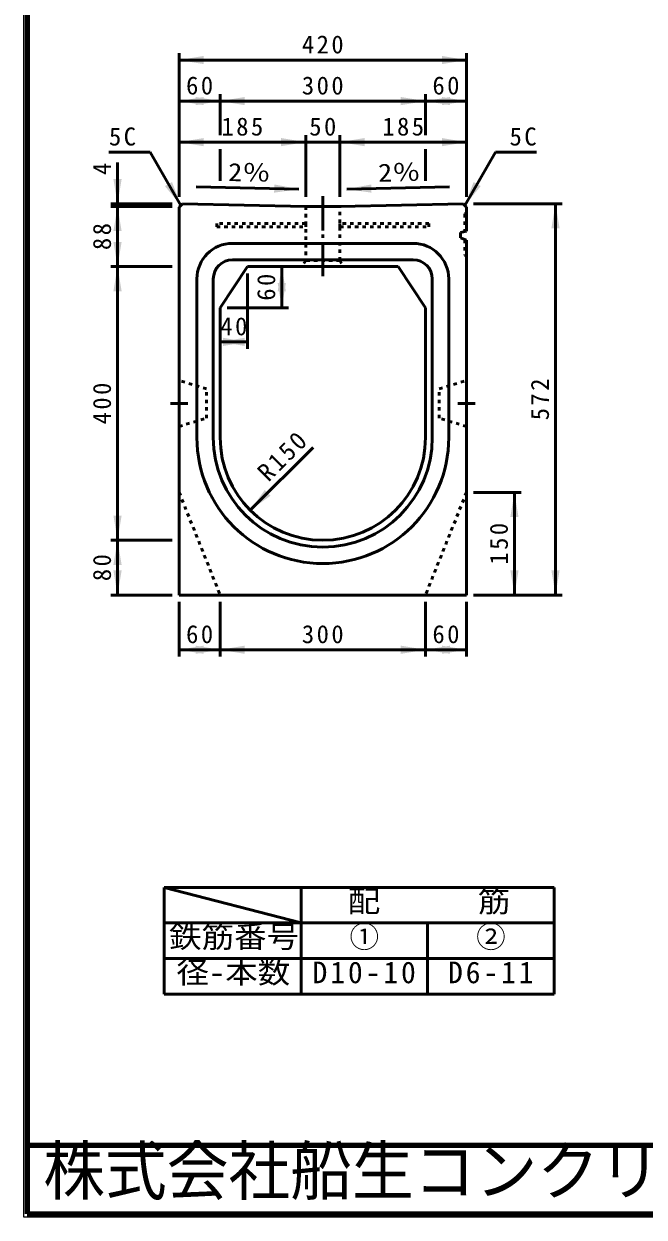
# Model space of a CAD drawing. Units: millimetres, scale not verified. Extents: x 100 to 4105, y 100 to 2870.
# Drawn here: x 100 to 1006, y 100 to 1844 of the extents above; entities that cross this region are included whole.
import ezdxf
from ezdxf.enums import TextEntityAlignment as Align

# ---------------------------------------------------------------- set-up
doc = ezdxf.new("R2010")
doc.units = ezdxf.units.MM
doc.header["$LTSCALE"] = 5
for name, pattern in [('USER1', [2.2, 1, -1.2]), ('USER2', [13.4, 10, -1.2, 1, -1.2]), ('USER3', [6.847826, 4.565218, -2.282608])]:
    doc.linetypes.add(name, pattern=pattern)
doc.layers.add('V-nasSTD', color=7, linetype='Continuous', lineweight=50)
doc.styles.add('ＭＳ ゴシック', font='')
doc.styles.get('ＭＳ ゴシック').set_extended_font_data('MS Gothic')

msp = doc.modelspace()

# ---------------------------------------------------------------- hatches: boundary and pattern name
at = {"layer": 'V-nasSTD'}
for points in [[(362.861, 1797.38), (326.861, 1791.38), (362.861, 1785.38)], [(710.861, 1785.38), (746.861, 1791.38), (710.861, 1797.38)], [(362.861, 1737.38), (326.861, 1731.38), (362.861, 1725.38)], [(350.861, 1725.38), (386.861, 1731.38), (350.861, 1737.38)], [(422.861, 1737.38), (386.861, 1731.38), (422.861, 1725.38)], [(650.861, 1725.38), (686.861, 1731.38), (650.861, 1737.38)], [(722.861, 1737.38), (686.861, 1731.38), (722.861, 1725.38)], [(710.861, 1725.38), (746.861, 1731.38), (710.861, 1737.38)], [(362.861, 1677.38), (326.861, 1671.38), (362.861, 1665.38)], [(475.861, 1665.38), (511.861, 1671.38), (475.861, 1677.38)], [(597.861, 1677.38), (561.861, 1671.38), (597.861, 1665.38)], [(710.861, 1665.38), (746.861, 1671.38), (710.861, 1677.38)], [(230.861, 1617.38), (236.861, 1581.38), (242.861, 1617.38)], [(316.557, 1613.057), (329.361, 1578.88), (306.165, 1607.057)], [(465.97, 1609.476), (501.832, 1602.7), (465.711, 1597.479)], [(607.751, 1609.476), (571.889, 1602.7), (608.011, 1597.479)], [(757.165, 1613.057), (744.361, 1578.88), (767.557, 1607.057)], [(242.861, 1541.38), (236.861, 1577.38), (230.861, 1541.38)], [(882.861, 1545.38), (876.861, 1581.38), (870.861, 1545.38)], [(230.861, 1525.38), (236.861, 1489.38), (242.861, 1525.38)], [(242.861, 1453.38), (236.861, 1489.38), (230.861, 1453.38)], [(482.861, 1453.38), (476.861, 1489.38), (470.861, 1453.38)], [(470.861, 1465.38), (476.861, 1429.38), (482.861, 1465.38)], [(422.861, 1385.38), (386.861, 1379.38), (422.861, 1373.38)], [(390.861, 1373.38), (426.861, 1379.38), (390.861, 1385.38)], [(452.008, 1163.013), (430.795, 1133.314), (460.493, 1154.528)], [(822.861, 1123.38), (816.861, 1159.38), (810.861, 1123.38)], [(230.861, 1125.38), (236.861, 1089.38), (242.861, 1125.38)], [(242.861, 1053.38), (236.861, 1089.38), (230.861, 1053.38)], [(230.861, 1045.38), (236.861, 1009.38), (242.861, 1045.38)], [(810.861, 1045.38), (816.861, 1009.38), (822.861, 1045.38)], [(870.861, 1045.38), (876.861, 1009.38), (882.861, 1045.38)], [(362.861, 935.38), (326.861, 929.38), (362.861, 923.38)], [(350.861, 923.38), (386.861, 929.38), (350.861, 935.38)], [(422.861, 935.38), (386.861, 929.38), (422.861, 923.38)], [(650.861, 923.38), (686.861, 929.38), (650.861, 935.38)], [(722.861, 935.38), (686.861, 929.38), (722.861, 923.38)], [(710.861, 923.38), (746.861, 929.38), (710.861, 935.38)]]:
    msp.add_hatch(color=256, dxfattribs=at).paths.add_polyline_path(points)

# ---------------------------------------------------------------- linework, layer by layer
at = {"layer": 'V-nasSTD', "lineweight": 100}
for p, q in [((105, 2865), (105, 105)), ((105, 205), (4100, 205)), ((105, 105), (4100, 105))]:
    msp.add_line(p, q, dxfattribs=at)
at = {"layer": 'V-nasSTD'}
for p, q in [((326.861, 1591.38), (326.861, 1801.38)), ((746.861, 1591.38), (746.861, 1801.38)), ((326.861, 1791.38), (746.861, 1791.38)), ((326.861, 1731.38), (386.861, 1731.38)), ((386.861, 1681.38), (386.861, 1741.38)), ((386.861, 1731.38), (686.861, 1731.38)), ((686.861, 1681.38), (686.861, 1741.38)), ((686.861, 1731.38), (746.861, 1731.38)), ((511.861, 1591.38), (511.861, 1681.38)), ((561.861, 1591.38), (561.861, 1681.38)), ((326.861, 1671.38), (511.861, 1671.38)), ((386.861, 1660.981), (386.861, 1614.981)), ((511.861, 1671.38), (561.861, 1671.38)), ((561.861, 1671.38), (746.861, 1671.38)), ((686.861, 1660.981), (686.861, 1614.981)), ((284.361, 1656.823), (224.361, 1656.823)), ((236.861, 1641.38), (236.861, 1581.38)), ((284.361, 1656.823), (329.361, 1578.88)), ((789.361, 1656.823), (744.361, 1578.88)), ((789.361, 1656.823), (849.361, 1656.823)), ((501.832, 1602.7), (351.867, 1605.942)), ((571.889, 1602.7), (721.854, 1605.942)), ((316.861, 1581.38), (226.861, 1581.38)), ((316.861, 1577.38), (226.861, 1577.38)), ((236.861, 1577.38), (236.861, 1581.38)), ((236.861, 1489.38), (236.861, 1577.38)), ((331.861, 1581.38), (326.861, 1576.38)), ((326.861, 1009.38), (326.861, 1576.38)), ((511.861, 1577.38), (331.861, 1581.38)), ((511.861, 1577.38), (561.861, 1577.38)), ((561.861, 1577.38), (741.861, 1581.38)), ((741.861, 1581.38), (746.861, 1576.38)), ((746.861, 1576.38), (746.861, 1541.395)), ((756.861, 1581.38), (886.861, 1581.38)), ((876.861, 1009.38), (876.861, 1581.38)), ((737.861, 1539.38), (746.861, 1541.395)), ((737.861, 1531.38), (737.861, 1539.38)), ((668.861, 1523.38), (404.861, 1523.38)), ((737.861, 1531.38), (746.861, 1528.022)), ((746.861, 1009.38), (746.861, 1528.022)), ((316.861, 1489.38), (226.861, 1489.38)), ((236.861, 1089.38), (236.861, 1489.38)), ((426.861, 1489.38), (386.861, 1429.38)), ((668.861, 1499.38), (404.861, 1499.38)), ((426.861, 1489.38), (646.861, 1489.38)), ((476.861, 1429.38), (476.861, 1489.38)), ((646.861, 1489.38), (686.861, 1429.38)), ((352.861, 1471.38), (352.861, 1239.38)), ((376.861, 1471.38), (376.861, 1239.38)), ((426.861, 1479.38), (426.861, 1369.38)), ((696.861, 1239.38), (696.861, 1471.38)), ((720.861, 1239.38), (720.861, 1471.38)), ((386.861, 1429.38), (386.861, 1239.38)), ((396.861, 1429.38), (486.861, 1429.38)), ((686.861, 1429.38), (686.861, 1239.38)), ((386.861, 1379.38), (426.861, 1379.38)), ((430.795, 1133.314), (522.719, 1225.238)), ((756.861, 1159.38), (826.861, 1159.38)), ((816.861, 1009.38), (816.861, 1159.38)), ((316.861, 1089.38), (226.861, 1089.38)), ((236.861, 1009.38), (236.861, 1089.38)), ((316.861, 1009.38), (226.861, 1009.38)), ((326.861, 1009.38), (746.861, 1009.38)), ((326.861, 999.38), (326.861, 919.38)), ((386.861, 999.38), (386.861, 919.38)), ((686.861, 999.38), (686.861, 919.38)), ((746.861, 999.38), (746.861, 919.38)), ((756.861, 1009.38), (886.861, 1009.38)), ((326.861, 929.38), (386.861, 929.38)), ((386.861, 929.38), (686.861, 929.38)), ((686.861, 929.38), (746.861, 929.38)), ((305, 582), (305, 530)), ((505, 582), (305, 582)), ((305, 582), (505, 530)), ((505, 530), (505, 582)), ((690, 582), (505, 582)), ((875, 582), (690, 582)), ((875, 530), (875, 582)), ((305, 530), (305, 478)), ((505, 530), (305, 530)), ((505, 478), (505, 530)), ((505, 478), (505, 530)), ((505, 530), (505, 478)), ((690, 530), (505, 530)), ((690, 478), (690, 530)), ((690, 530), (875, 530)), ((690, 478), (690, 530)), ((690, 530), (690, 478)), ((875, 478), (875, 530)), ((875, 478), (875, 530)), ((875, 478), (875, 530)), ((875, 530), (875, 478)), ((305, 478), (305, 426)), ((505, 478), (305, 478)), ((505, 426), (505, 478)), ((505, 478), (690, 478)), ((505, 426), (505, 478)), ((505, 478), (505, 426)), ((690, 426), (690, 478)), ((690, 478), (875, 478)), ((690, 426), (690, 478)), ((690, 478), (690, 426)), ((875, 426), (875, 478)), ((875, 426), (875, 478)), ((875, 426), (875, 478)), ((875, 478), (875, 426)), ((305, 426), (505, 426)), ((505, 426), (690, 426)), ((690, 426), (875, 426))]:
    msp.add_line(p, q, dxfattribs=at)
at = {"layer": 'V-nasSTD', "linetype": 'USER2'}
for p, q in [((536.861, 1592.38), (536.861, 1474.38)), ((339.361, 1289.38), (314.361, 1289.38)), ((734.361, 1289.38), (759.361, 1289.38))]:
    msp.add_line(p, q, dxfattribs=at)
at = {"layer": 'V-nasSTD', "linetype": 'USER1'}
for p, q in [((511.861, 1577.38), (511.861, 1498.38)), ((561.861, 1498.38), (561.861, 1577.38)), ((381.861, 1552.651), (381.861, 1547.651)), ((511.861, 1552.651), (381.861, 1552.651)), ((511.861, 1547.651), (511.861, 1552.651)), ((561.861, 1552.651), (561.861, 1547.651)), ((691.861, 1552.651), (561.861, 1552.651)), ((691.861, 1547.651), (691.861, 1552.651)), ((744.561, 1566.38), (746.861, 1568.68)), ((744.561, 1566.38), (744.561, 1540.88)), ((381.861, 1547.651), (511.861, 1547.651)), ((561.861, 1547.651), (691.861, 1547.651)), ((744.561, 1528.88), (744.561, 1506.38)), ((744.561, 1506.38), (746.861, 1504.08)), ((511.861, 1498.38), (506.665, 1489.38)), ((561.861, 1498.38), (511.861, 1498.38)), ((561.861, 1498.38), (567.057, 1489.38)), ((366.861, 1310.88), (326.861, 1322.88)), ((366.861, 1267.88), (366.861, 1310.88)), ((706.861, 1310.88), (746.861, 1322.88)), ((706.861, 1267.88), (706.861, 1310.88)), ((326.861, 1255.88), (366.861, 1267.88)), ((746.861, 1255.88), (706.861, 1267.88)), ((326.861, 1159.38), (386.861, 1009.38)), ((746.861, 1159.38), (686.861, 1009.38))]:
    msp.add_line(p, q, dxfattribs=at)
at = {"layer": 'V-nasSTD', "linetype": 'USER3'}
for p, q in [((326.861, 1322.88), (326.861, 1255.88)), ((746.861, 1322.88), (746.861, 1255.88))]:
    msp.add_line(p, q, dxfattribs=at)
at = {"layer": 'V-nasSTD', "lineweight": 13}
msp.add_lwpolyline([(100, 100), (100, 2870), (4105, 2870), (4105, 100)], close=True, dxfattribs=at)
at = {"layer": 'V-nasSTD'}
for centre, radius, start, end in [((404.861, 1471.38), 52, 90, 180), ((668.861, 1471.38), 52, 0, 90), ((404.861, 1471.38), 28, 90, 180), ((668.861, 1471.38), 28, 0, 90), ((536.861, 1239.38), 184, 180, 270), ((536.861, 1239.38), 160, 180, 270), ((536.861, 1239.38), 150, 180, 270), ((536.861, 1239.38), 150, 270, 0), ((536.861, 1239.38), 184, 270, 0), ((536.861, 1239.38), 160, 270, 0)]:
    msp.add_arc(centre, radius, start, end, dxfattribs=at)

# ---------------------------------------------------------------- texts
at = {"layer": 'V-nasSTD', "style": 'ＭＳ ゴシック'}
msp.add_text('4', height=26.39, rotation=90, dxfattribs=at).set_placement((200.861, 1623.38), align=Align.TOP_LEFT)
at = {"layer": 'V-nasSTD', "style": 'ＭＳ ゴシック', "width": 1.15}
for rotation, p in [(358.761, (398.835, 1640.935)), (1.239, (617.3, 1639.69))]:
    msp.add_text('2％', height=26.39, rotation=rotation, dxfattribs=at).set_placement(p, align=Align.TOP_LEFT)
at = {"layer": 'V-nasSTD', "style": 'ＭＳ ゴシック'}
for s, height, width, p in [('配\u3000\u3000\u3000筋', 31.67, 1.1, (573.36, 577.6)), ('鉄筋番号', 31.67, 1.1, (312.12, 525.6)), ('径-本数', 31.67, 1.1, (322.92, 473.6)), ('株式会社船生コンクリート工業', 69.65, 0.95, (128.25, 202.5))]:
    msp.add_text(s, height=height, dxfattribs=dict(at, width=width)).set_placement(p, align=Align.TOP_LEFT)
for s, p in [('①', (575.9, 525.6)), ('②', (760.9, 525.6))]:
    msp.add_text(s, height=31.67, dxfattribs=at).set_placement(p, align=Align.TOP_LEFT)
at = {"layer": 'V-nasSTD', "attachment_point": 1, "style": 'ＭＳ ゴシック'}
for s, insert, char_height in [('\\T1.2;420', (506.261, 1827.38), 26.39), ('\\T1.2;60', (337.061, 1767.38), 26.39), ('\\T1.2;300', (506.261, 1767.38), 26.39), ('\\T1.2;60', (697.061, 1767.38), 26.39), ('\\T1.2;5C', (224.361, 1692.823), 26.39), ('\\T1.2;185', (388.761, 1707.38), 26.39), ('\\T1.2;50', (517.061, 1707.38), 26.39), ('\\T1.2;185', (623.761, 1707.38), 26.39), ('\\T1.2;5C', (809.761, 1692.823), 26.39), ('\\T1.2;40', (387.061, 1415.38), 26.39), ('\\T1.2;60', (337.061, 965.38), 26.39), ('\\T1.2;300', (506.261, 965.38), 26.39), ('\\T1.2;60', (697.061, 965.38), 26.39), ('\\T1.2;D10-10', (521.9, 473.6), 31.67), ('\\T1.2;D6-11', (719.86, 473.6), 31.67)]:
    msp.add_mtext(s, dxfattribs=dict(at, insert=insert, char_height=char_height))
at = {"layer": 'V-nasSTD', "char_height": 26.39, "attachment_point": 1, "style": 'ＭＳ ゴシック'}
for s, insert, rotation in [('\\T1.2;88', (200.861, 1513.58), 90), ('\\T1.2;60', (440.861, 1439.58), 90), ('\\T1.2;400', (200.861, 1258.78), 90), ('\\T1.2;572', (840.861, 1264.78), 90), ('\\T1.2;R150', (438.714, 1192.146), 45), ('\\T1.2;150', (780.861, 1053.78), 90), ('\\T1.2;80', (200.861, 1029.58), 90)]:
    msp.add_mtext(s, dxfattribs=dict(at, insert=insert, rotation=rotation))

doc.saveas('drawing.dxf')
